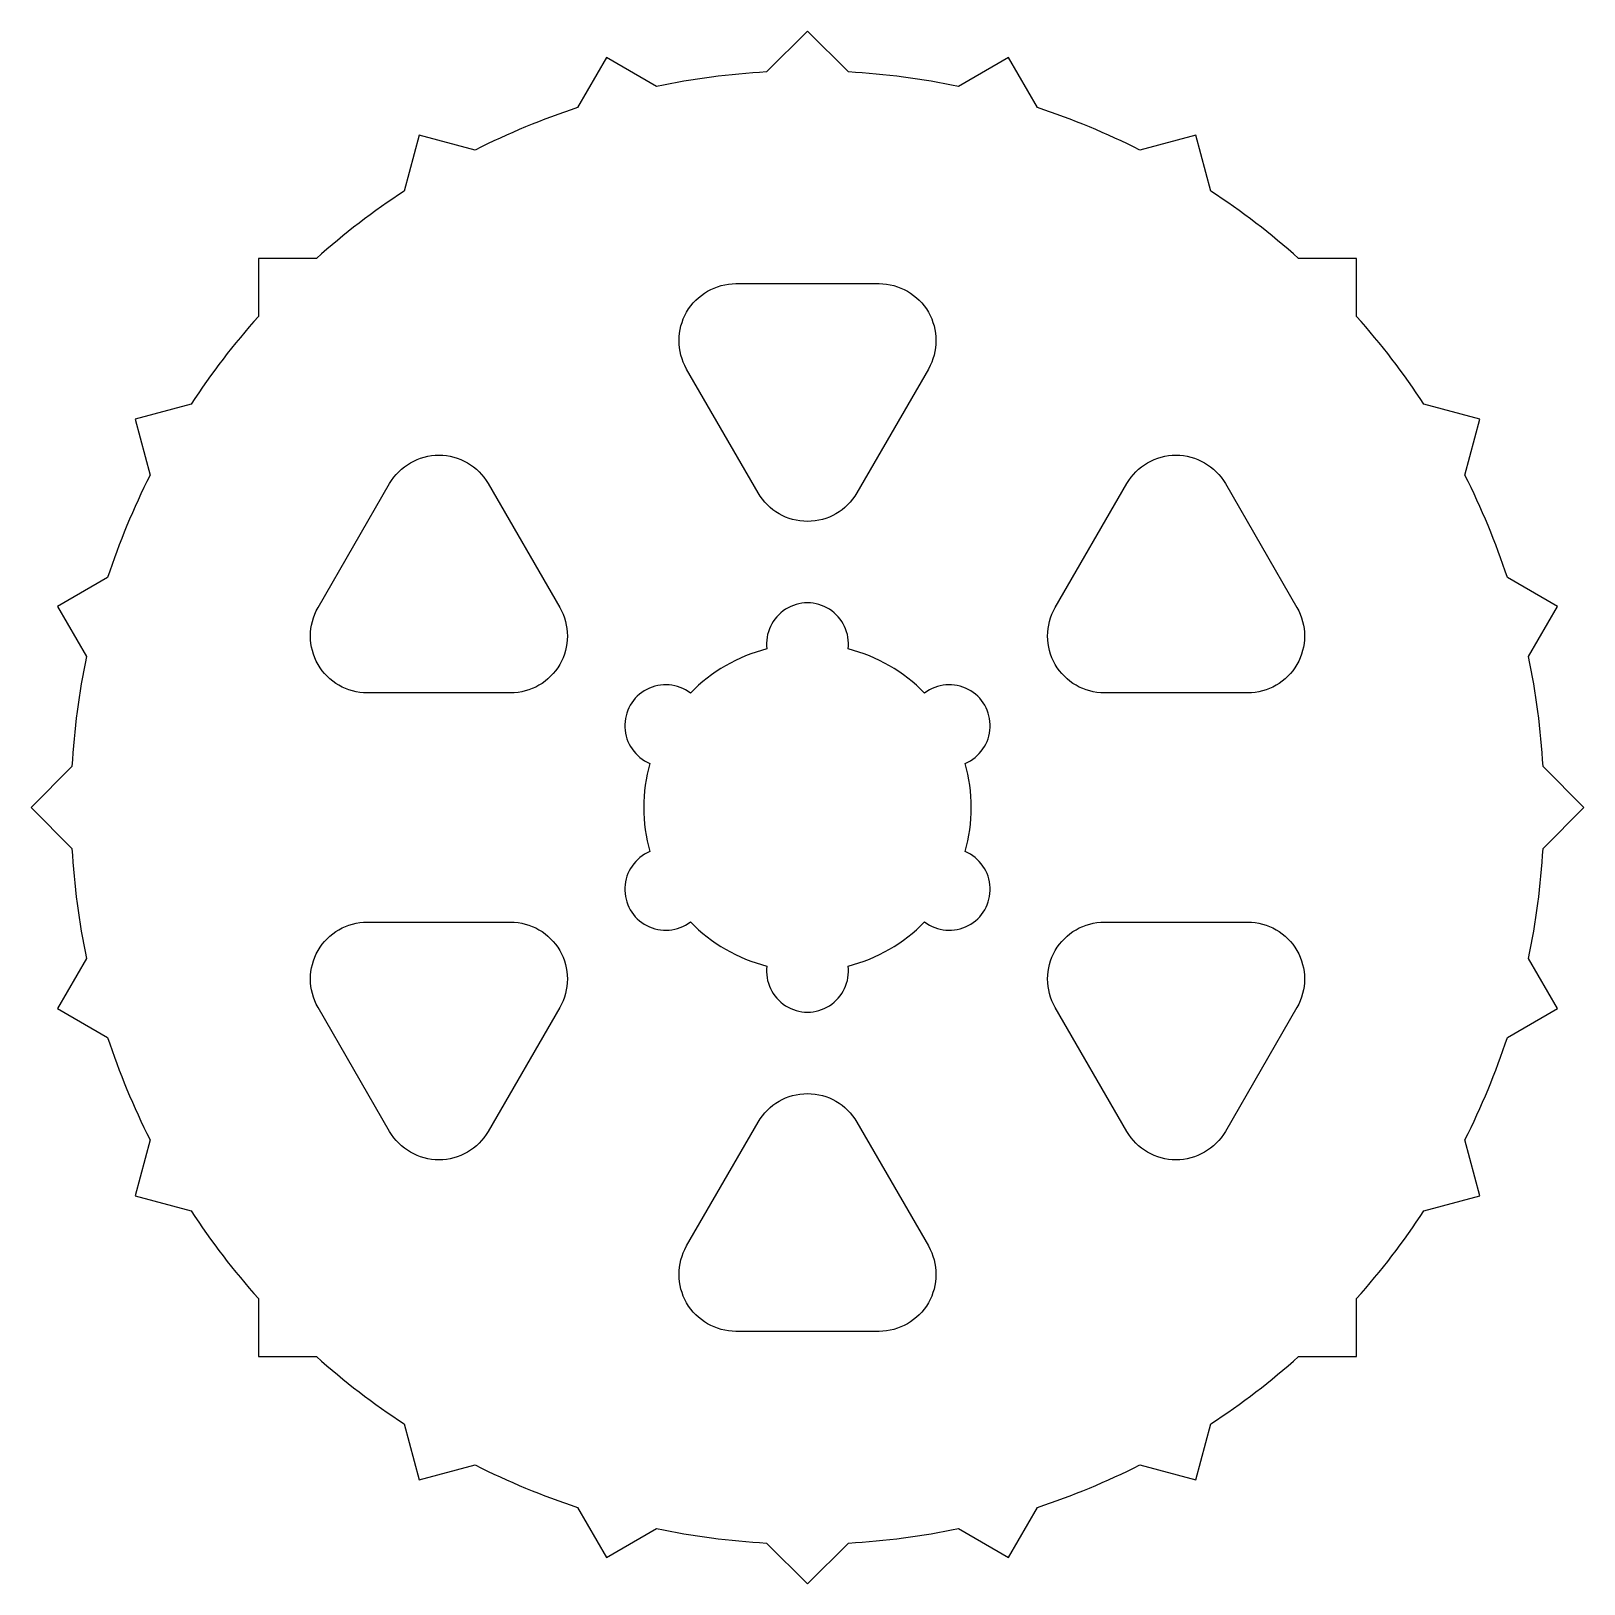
# Model space of a CAD drawing. Header units: inches. Extents: x -2.37 to 2.37, y -2.37 to 2.37.
import ezdxf

# ---------------------------------------------------------------- set-up
doc = ezdxf.new("R2010")
doc.units = ezdxf.units.IN
doc.layers.get('0').update_dxf_attribs({"linetype": 'CONTINUOUS'})

msp = doc.modelspace()

# ---------------------------------------------------------------- linework, layer by layer
for points in [[(-0.4607, -2.2023, 0.037676), (-0.125, -2.2465), (0, -2.3715), (0.125, -2.2465, 0.037676), (0.4607, -2.2023), (0.6138, -2.2907), (0.7022, -2.1376, 0.037676), (1.015, -2.008), (1.1858, -2.0538), (1.2315, -1.883, 0.037676), (1.5001, -1.6769), (1.6769, -1.6769), (1.6769, -1.5001, 0.037676), (1.883, -1.2315), (2.0538, -1.1858), (2.008, -1.015, 0.037676), (2.1376, -0.7022), (2.2907, -0.6138), (2.2023, -0.4607, 0.037676), (2.2465, -0.125), (2.3715, 0), (2.2465, 0.125, 0.037676), (2.2023, 0.4607), (2.2907, 0.6138), (2.1376, 0.7022, 0.037676), (2.008, 1.015), (2.0538, 1.1858), (1.883, 1.2315, 0.037676), (1.6769, 1.5001), (1.6769, 1.6769), (1.5001, 1.6769, 0.037676), (1.2315, 1.883), (1.1858, 2.0538), (1.015, 2.008, 0.037676), (0.7022, 2.1376), (0.6138, 2.2907), (0.4607, 2.2023, 0.037676), (0.125, 2.2465), (0, 2.3715), (-0.125, 2.2465, 0.037676), (-0.4607, 2.2023), (-0.6138, 2.2907), (-0.7022, 2.1376, 0.037676), (-1.015, 2.008), (-1.1858, 2.0538), (-1.2315, 1.883, 0.037676), (-1.5001, 1.6769), (-1.6769, 1.6769), (-1.6769, 1.5001, 0.037676), (-1.883, 1.2315), (-2.0538, 1.1858), (-2.008, 1.015, 0.037676), (-2.1376, 0.7022), (-2.2907, 0.6138), (-2.2023, 0.4607, 0.037676), (-2.2465, 0.125), (-2.3715, 0), (-2.2465, -0.125, 0.037676), (-2.2023, -0.4607), (-2.2907, -0.6138), (-2.1376, -0.7022, 0.037676), (-2.008, -1.015), (-2.0538, -1.1858), (-1.883, -1.2315, 0.037676), (-1.6769, -1.5001), (-1.6769, -1.6769), (-1.5001, -1.6769, 0.037676), (-1.2315, -1.883), (-1.1858, -2.0538), (-1.015, -2.008, 0.037676), (-0.7022, -2.1376), (-0.6138, -2.2907)], [(0.3691, 1.3393), (0.1505, 0.9607, -0.57735), (-0.1505, 0.9607), (-0.3691, 1.3393, -0.57735), (-0.2186, 1.6), (0.2186, 1.6, -0.57735)], [(-0.9753, 0.9893), (-0.7567, 0.6107, -0.57735), (-0.9072, 0.35), (-1.3444, 0.35, -0.57735), (-1.4949, 0.6107), (-1.2763, 0.9893, -0.57735)], [(1.3444, 0.35), (0.9072, 0.35, -0.57735), (0.7567, 0.6107), (0.9753, 0.9893, -0.57735), (1.2763, 0.9893), (1.4949, 0.6107, -0.57735)], [(-0.4815, -0.1348, 1.133893), (-0.3575, -0.3496, 0.137325), (-0.124, -0.4844, 1.133893), (0.124, -0.4844, 0.137325), (0.3575, -0.3496, 1.133893), (0.4815, -0.1348, 0.137325), (0.4815, 0.1348, 1.133893), (0.3575, 0.3496, 0.137325), (0.124, 0.4844, 1.133893), (-0.124, 0.4844, 0.137325), (-0.3575, 0.3496, 1.133893), (-0.4815, 0.1348, 0.137325)], [(-1.3444, -0.35), (-0.9072, -0.35, -0.57735), (-0.7567, -0.6107), (-0.9753, -0.9893, -0.57735), (-1.2763, -0.9893), (-1.4949, -0.6107, -0.57735)], [(0.9753, -0.9893), (0.7567, -0.6107, -0.57735), (0.9072, -0.35), (1.3444, -0.35, -0.57735), (1.4949, -0.6107), (1.2763, -0.9893, -0.57735)], [(0.2186, -1.6), (-0.2186, -1.6, -0.57735), (-0.3691, -1.3393), (-0.1505, -0.9607, -0.57735), (0.1505, -0.9607), (0.3691, -1.3393, -0.57735)]]:
    msp.add_lwpolyline(points, format="xyb", close=True)

doc.saveas('drawing.dxf')
